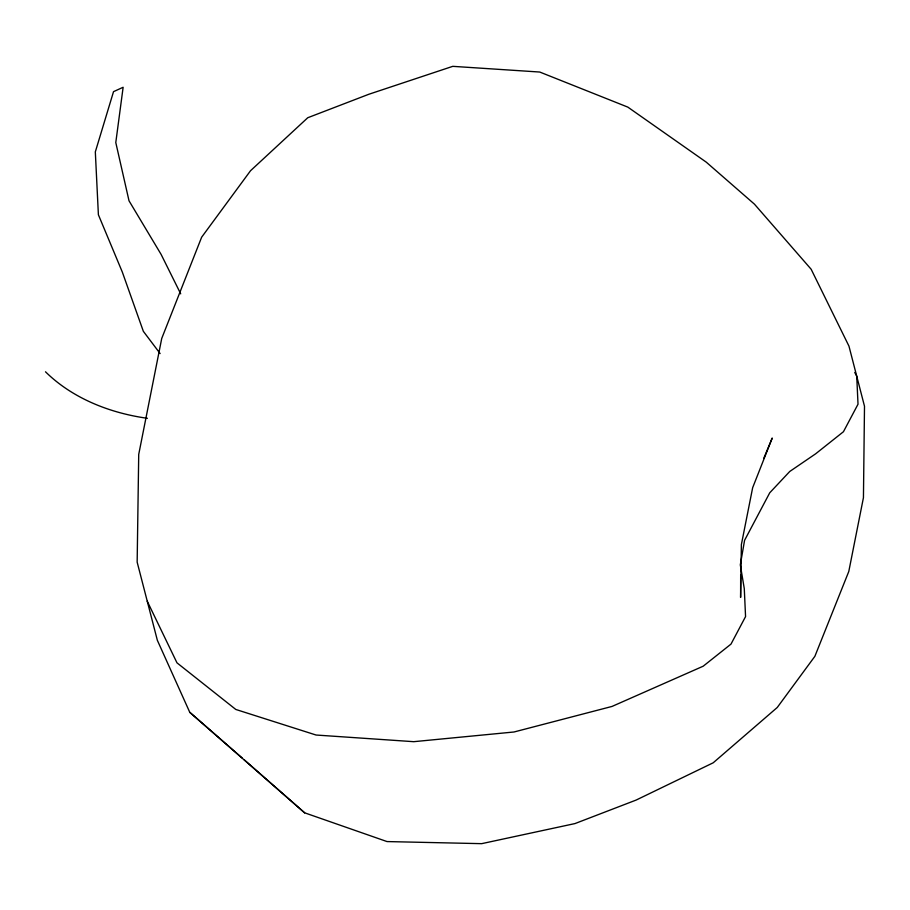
<?xml version="1.0" encoding="UTF-8"?>
<svg xmlns="http://www.w3.org/2000/svg" width="910" height="910" viewBox="0 0 910 910"><rect width="100%" height="100%" fill="white"/><g stroke="black" fill="none" stroke-linecap="round" stroke-linejoin="round"><path stroke-width="1.36" d="M740.672 574.608L740.604 597.426L741.377 544.578L752.661 487.692L772.237 438.028L763.729 458.412M304.634 812.812L387.023 841.568L481.663 843.661L574.984 823.573L636.147 800.061L713.201 762.796L777.254 707.48L814.871 656.326L848.791 571.48L863.442 497.656L864.5 406.258L848.962 346.13L811.151 269.246L754.413 204.124L706.24 162.139L627.832 107.118L539.744 72.038L452.771 66.339L368.8 94.276L307.762 117.731L250.534 170.727L201.645 237.203L161.73 338.452L138.718 454.42L137.16 562.152L157.35 640.287L189.769 712.314L304.634 812.812L244.198 759.793M189.769 712.314L242.071 757.928M160.114 353.558L143.348 331.32L122.338 272.113L98.394 214.771L95.322 151.89L113.522 91.66L123.134 87.269L115.786 142.551L129.015 200.792L161.115 254.413L180.703 293.85M854.752 372.463L856.731 376.194L858.016 404.211L843.445 431.727L815.633 453.817L789.755 471.471L769.735 492.81L744.585 540.312L740.308 564.86L744.278 588.577L745.563 616.593L730.992 644.109L703.18 666.211L612.032 706.433L513.991 731.993L413.743 741.684L316.077 735.03L235.804 709.459L176.984 662.844L147.249 601.226M147.397 418.304A205.364 150.07 -14.5 0 1 45.5 371.792"/></g></svg>
